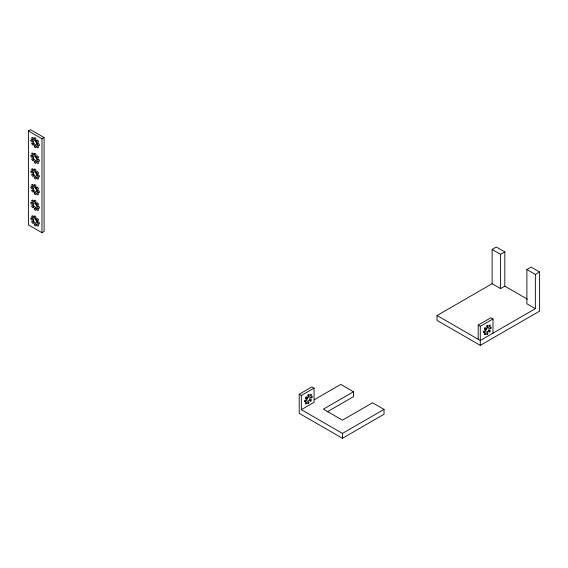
<?xml version="1.0" encoding="UTF-8"?>
<svg xmlns="http://www.w3.org/2000/svg" width="568" height="568" viewBox="0 0 568 568"><rect width="100%" height="100%" fill="white"/><g stroke="black" fill="none" stroke-linecap="round" stroke-linejoin="round"><path stroke-width="0.85" d="M299.187 394.249L301.338 395.484L301.338 409.67L314.047 402.336L314.047 388.15L311.896 386.907L299.187 394.249L299.187 413.326L342.433 438.29L384.025 414.278L384.025 409.386L372.565 402.769L342.433 420.164L323.369 409.159L353.495 391.764L353.495 396.656L327.132 411.878M342.433 438.29L342.433 433.398L384.025 409.386M492.115 283.716L500.593 288.608L504.824 286.166L504.824 251.915L496.354 247.023L492.115 249.473L492.115 283.716L437.04 315.517L437.04 320.409L480.287 345.372L539.6 311.129L539.6 271.994L531.123 267.102L526.891 269.544L526.891 303.788L535.361 308.68L480.287 340.481L480.287 345.372M500.593 288.608L500.593 254.365L504.824 251.915M535.361 308.68L535.361 274.436L539.6 271.994M28.4 130.931L30.516 129.71L44.077 137.534L44.077 231.467L41.961 232.688L28.4 224.864L28.4 130.931L41.961 138.755L44.077 137.534M301.338 395.484L314.047 388.15M314.182 399.78L340.779 384.422L353.495 391.764M478.199 339.274L478.192 325.088L490.908 317.746L492.996 318.953L492.996 333.146M478.192 325.088L480.287 326.295L492.996 318.953M492.115 249.473L500.593 254.365M526.891 269.544L535.361 274.436M504.824 286.166L527.367 299.173M437.04 315.517L480.287 340.481L480.287 326.295M301.338 409.67L342.433 433.398M41.961 138.755L41.961 232.688M306.649 399.474A2.478 1.427 -60 0 0 308.793 400.717A2.478 1.427 -60 0 0 309.581 396.883A2.478 1.427 -60 0 0 306.649 399.474A2.478 1.427 -60 0 0 307.941 396.776M486.954 327.615A2.478 1.427 -60 0 1 485.2 330.647M37.296 174.717A2.4 1.384 60 0 1 35.599 171.784M37.296 221.683A2.4 1.384 60 0 1 35.599 218.744M37.296 206.028A2.4 1.384 60 0 1 35.599 203.088M37.296 190.372A2.4 1.384 60 0 1 35.663 187.98M37.296 159.061A2.4 1.384 60 0 1 35.663 156.669M37.296 143.406A2.4 1.384 60 0 1 36.096 142.142L35.827 141.581A2.4 1.384 60 0 1 35.599 140.474M306.188 398.317A0.93 0.54 -60 0 0 306.486 396.876A0.93 0.54 -60 0 0 305.385 397.856A0.93 0.54 -60 0 0 306.188 398.317M311.796 397.763A0.93 0.54 -60 0 0 312.088 396.322A0.93 0.54 -60 0 0 310.987 397.302A0.93 0.54 -60 0 0 311.796 397.763M310.831 401.001A0.93 0.54 -60 0 0 311.129 399.56A0.93 0.54 -60 0 0 310.029 400.532A0.93 0.54 -60 0 0 310.831 401.001M308.509 403.45A0.93 0.54 -60 0 0 308.807 402.009A0.93 0.54 -60 0 0 307.707 402.989A0.93 0.54 -60 0 0 308.509 403.45M306.188 403.678A0.93 0.54 -60 0 0 306.486 402.243A0.93 0.54 -60 0 0 305.385 403.216A0.93 0.54 -60 0 0 306.188 403.678M305.229 401.555A0.93 0.54 -60 0 0 305.52 400.113A0.93 0.54 -60 0 0 304.42 401.093A0.93 0.54 -60 0 0 305.229 401.555M308.509 395.868A0.93 0.54 -60 0 0 308.807 394.426A0.93 0.54 -60 0 0 307.707 395.406A0.93 0.54 -60 0 0 308.509 395.868M310.831 395.64A0.93 0.54 -60 0 0 311.129 394.199A0.93 0.54 -60 0 0 310.029 395.172A0.93 0.54 -60 0 0 310.831 395.64M490.745 328.574A0.93 0.54 -60 0 0 491.036 327.132A0.93 0.54 -60 0 0 489.943 328.105A0.93 0.54 -60 0 0 490.745 328.574M489.779 331.811A0.93 0.54 -60 0 0 490.077 330.37A0.93 0.54 -60 0 0 488.977 331.343A0.93 0.54 -60 0 0 489.779 331.811M487.458 334.261A0.93 0.54 -60 0 0 487.756 332.82A0.93 0.54 -60 0 0 486.655 333.792A0.93 0.54 -60 0 0 487.458 334.261M485.136 329.128A0.93 0.54 -60 0 0 485.434 327.686A0.93 0.54 -60 0 0 484.334 328.666A0.93 0.54 -60 0 0 485.136 329.128M484.177 332.365A0.93 0.54 -60 0 0 484.469 330.924A0.93 0.54 -60 0 0 483.375 331.897A0.93 0.54 -60 0 0 484.177 332.365M489.779 326.444A0.93 0.54 -60 0 0 490.077 325.01A0.93 0.54 -60 0 0 488.977 325.982A0.93 0.54 -60 0 0 489.779 326.444M487.458 326.678A0.93 0.54 -60 0 0 487.756 325.237A0.93 0.54 -60 0 0 486.655 326.209A0.93 0.54 -60 0 0 487.458 326.678M487.742 331.527A2.478 1.427 -60 0 0 488.53 327.686A2.478 1.427 -60 0 0 485.597 330.285A2.478 1.427 -60 0 0 487.742 331.527M485.136 334.488A0.93 0.54 -60 0 0 485.434 333.054A0.93 0.54 -60 0 0 484.334 334.027A0.93 0.54 -60 0 0 485.136 334.488M37.722 144.137A1.2 0.689 60 0 0 38.993 145.72A1.2 0.689 60 0 0 38.993 144.023A1.2 0.689 60 0 0 37.722 144.137M36.728 208.953A1.2 0.689 60 0 0 37.999 210.536A1.2 0.689 60 0 0 37.999 208.839A1.2 0.689 60 0 0 36.728 208.953M34.328 200.887A1.2 0.689 60 0 0 35.599 202.471A1.2 0.689 60 0 0 35.599 200.774A1.2 0.689 60 0 0 34.328 200.887M36.728 187.767A1.2 0.689 60 0 0 37.999 189.343A1.2 0.689 60 0 0 37.999 187.653A1.2 0.689 60 0 0 36.728 187.767M31.936 184.998A1.2 0.689 60 0 0 33.207 186.581A1.2 0.689 60 0 0 33.207 184.884A1.2 0.689 60 0 0 31.936 184.998M31.936 190.536A1.2 0.689 60 0 0 33.207 192.112A1.2 0.689 60 0 0 33.207 190.422A1.2 0.689 60 0 0 31.936 190.536M33.484 173.006A2.4 1.384 60 0 0 36.025 176.165A2.4 1.384 60 0 0 36.025 172.778A2.4 1.384 60 0 0 33.484 173.006M33.484 188.661A2.4 1.384 60 0 0 36.025 191.821A2.4 1.384 60 0 0 36.025 188.434A2.4 1.384 60 0 0 33.484 188.661M30.942 187.191A1.2 0.689 60 0 0 32.213 188.775A1.2 0.689 60 0 0 32.213 187.078A1.2 0.689 60 0 0 30.942 187.191M36.728 140.8A1.2 0.689 60 0 0 37.999 142.383A1.2 0.689 60 0 0 37.999 140.686A1.2 0.689 60 0 0 36.728 140.8M36.728 219.078A1.2 0.689 60 0 0 37.999 220.654A1.2 0.689 60 0 0 37.999 218.964A1.2 0.689 60 0 0 36.728 219.078M34.328 146.097A1.2 0.689 60 0 0 35.599 147.68A1.2 0.689 60 0 0 35.599 145.983A1.2 0.689 60 0 0 34.328 146.097M36.728 203.422A1.2 0.689 60 0 0 37.999 204.998A1.2 0.689 60 0 0 37.999 203.309A1.2 0.689 60 0 0 36.728 203.422M36.728 172.111A1.2 0.689 60 0 0 37.999 173.687A1.2 0.689 60 0 0 37.999 171.998A1.2 0.689 60 0 0 36.728 172.111M36.728 177.642A1.2 0.689 60 0 0 37.999 179.225A1.2 0.689 60 0 0 37.999 177.528A1.2 0.689 60 0 0 36.728 177.642M30.942 140.225A1.2 0.689 60 0 0 32.213 141.808A1.2 0.689 60 0 0 32.213 140.111A1.2 0.689 60 0 0 30.942 140.225M37.722 191.104A1.2 0.689 60 0 0 38.993 192.687A1.2 0.689 60 0 0 38.993 190.99A1.2 0.689 60 0 0 37.722 191.104M34.328 185.232A1.2 0.689 60 0 0 35.599 186.815A1.2 0.689 60 0 0 35.599 185.118A1.2 0.689 60 0 0 34.328 185.232M36.728 224.608A1.2 0.689 60 0 0 37.999 226.192A1.2 0.689 60 0 0 37.999 224.495A1.2 0.689 60 0 0 36.728 224.608M31.936 206.191A1.2 0.689 60 0 0 33.207 207.767A1.2 0.689 60 0 0 33.207 206.077A1.2 0.689 60 0 0 31.936 206.191M31.936 174.88A1.2 0.689 60 0 0 33.207 176.456A1.2 0.689 60 0 0 33.207 174.767A1.2 0.689 60 0 0 31.936 174.88M34.328 177.408A1.2 0.689 60 0 0 35.599 178.991A1.2 0.689 60 0 0 35.599 177.294A1.2 0.689 60 0 0 34.328 177.408M34.328 208.719A1.2 0.689 60 0 0 35.599 210.302A1.2 0.689 60 0 0 35.599 208.605A1.2 0.689 60 0 0 34.328 208.719M34.328 224.374A1.2 0.689 60 0 0 35.599 225.957A1.2 0.689 60 0 0 35.599 224.261A1.2 0.689 60 0 0 34.328 224.374M31.936 200.653A1.2 0.689 60 0 0 33.207 202.236A1.2 0.689 60 0 0 33.207 200.539A1.2 0.689 60 0 0 31.936 200.653M33.484 219.972A2.4 1.384 60 0 0 36.025 223.132A2.4 1.384 60 0 0 36.025 219.745A2.4 1.384 60 0 0 33.484 219.972M34.328 161.752A1.2 0.689 60 0 0 35.599 163.335A1.2 0.689 60 0 0 35.599 161.639A1.2 0.689 60 0 0 34.328 161.752M34.328 153.921A1.2 0.689 60 0 0 35.599 155.504A1.2 0.689 60 0 0 35.599 153.807A1.2 0.689 60 0 0 34.328 153.921M30.942 218.502A1.2 0.689 60 0 0 32.213 220.086A1.2 0.689 60 0 0 32.213 218.389A1.2 0.689 60 0 0 30.942 218.502M31.936 216.309A1.2 0.689 60 0 0 33.207 217.892A1.2 0.689 60 0 0 33.207 216.195A1.2 0.689 60 0 0 31.936 216.309M31.936 221.839A1.2 0.689 60 0 0 33.207 223.423A1.2 0.689 60 0 0 33.207 221.726A1.2 0.689 60 0 0 31.936 221.839M37.722 222.415A1.2 0.689 60 0 0 38.993 223.998A1.2 0.689 60 0 0 38.993 222.301A1.2 0.689 60 0 0 37.722 222.415M34.328 216.543A1.2 0.689 60 0 0 35.599 218.126A1.2 0.689 60 0 0 35.599 216.429A1.2 0.689 60 0 0 34.328 216.543M31.936 138.031A1.2 0.689 60 0 0 33.207 139.614A1.2 0.689 60 0 0 33.207 137.917A1.2 0.689 60 0 0 31.936 138.031M31.936 143.569A1.2 0.689 60 0 0 33.207 145.145A1.2 0.689 60 0 0 33.207 143.456A1.2 0.689 60 0 0 31.936 143.569M36.728 146.331A1.2 0.689 60 0 0 37.999 147.914A1.2 0.689 60 0 0 37.999 146.217A1.2 0.689 60 0 0 36.728 146.331M34.328 138.272A1.2 0.689 60 0 0 35.599 139.849A1.2 0.689 60 0 0 35.599 138.159A1.2 0.689 60 0 0 34.328 138.272M33.484 141.695A2.4 1.384 60 0 0 36.025 144.854A2.4 1.384 60 0 0 36.025 141.468A2.4 1.384 60 0 0 33.484 141.695M33.484 157.35A2.4 1.384 60 0 0 36.025 160.51A2.4 1.384 60 0 0 36.025 157.123A2.4 1.384 60 0 0 33.484 157.35M36.728 156.456A1.2 0.689 60 0 0 37.999 158.039A1.2 0.689 60 0 0 37.999 156.342A1.2 0.689 60 0 0 36.728 156.456M37.722 159.793A1.2 0.689 60 0 0 38.993 161.376A1.2 0.689 60 0 0 38.993 159.679A1.2 0.689 60 0 0 37.722 159.793M36.728 161.987A1.2 0.689 60 0 0 37.999 163.57A1.2 0.689 60 0 0 37.999 161.873A1.2 0.689 60 0 0 36.728 161.987M31.936 159.225A1.2 0.689 60 0 0 33.207 160.801A1.2 0.689 60 0 0 33.207 159.111A1.2 0.689 60 0 0 31.936 159.225M31.936 153.687A1.2 0.689 60 0 0 33.207 155.27A1.2 0.689 60 0 0 33.207 153.573A1.2 0.689 60 0 0 31.936 153.687M30.942 155.881A1.2 0.689 60 0 0 32.213 157.464A1.2 0.689 60 0 0 32.213 155.767A1.2 0.689 60 0 0 30.942 155.881M34.328 169.576A1.2 0.689 60 0 0 35.599 171.16A1.2 0.689 60 0 0 35.599 169.463A1.2 0.689 60 0 0 34.328 169.576M37.722 175.448A1.2 0.689 60 0 0 38.993 177.031A1.2 0.689 60 0 0 38.993 175.334A1.2 0.689 60 0 0 37.722 175.448M31.936 169.342A1.2 0.689 60 0 0 33.207 170.925A1.2 0.689 60 0 0 33.207 169.228A1.2 0.689 60 0 0 31.936 169.342M30.942 171.536A1.2 0.689 60 0 0 32.213 173.119A1.2 0.689 60 0 0 32.213 171.422A1.2 0.689 60 0 0 30.942 171.536M36.728 193.297A1.2 0.689 60 0 0 37.999 194.881A1.2 0.689 60 0 0 37.999 193.184A1.2 0.689 60 0 0 36.728 193.297M34.328 193.063A1.2 0.689 60 0 0 35.599 194.646A1.2 0.689 60 0 0 35.599 192.95A1.2 0.689 60 0 0 34.328 193.063M33.484 204.317A2.4 1.384 60 0 0 36.025 207.476A2.4 1.384 60 0 0 36.025 204.089A2.4 1.384 60 0 0 33.484 204.317M37.722 206.759A1.2 0.689 60 0 0 38.993 208.342A1.2 0.689 60 0 0 38.993 206.645A1.2 0.689 60 0 0 37.722 206.759M30.942 202.847A1.2 0.689 60 0 0 32.213 204.43A1.2 0.689 60 0 0 32.213 202.733A1.2 0.689 60 0 0 30.942 202.847"/></g></svg>
